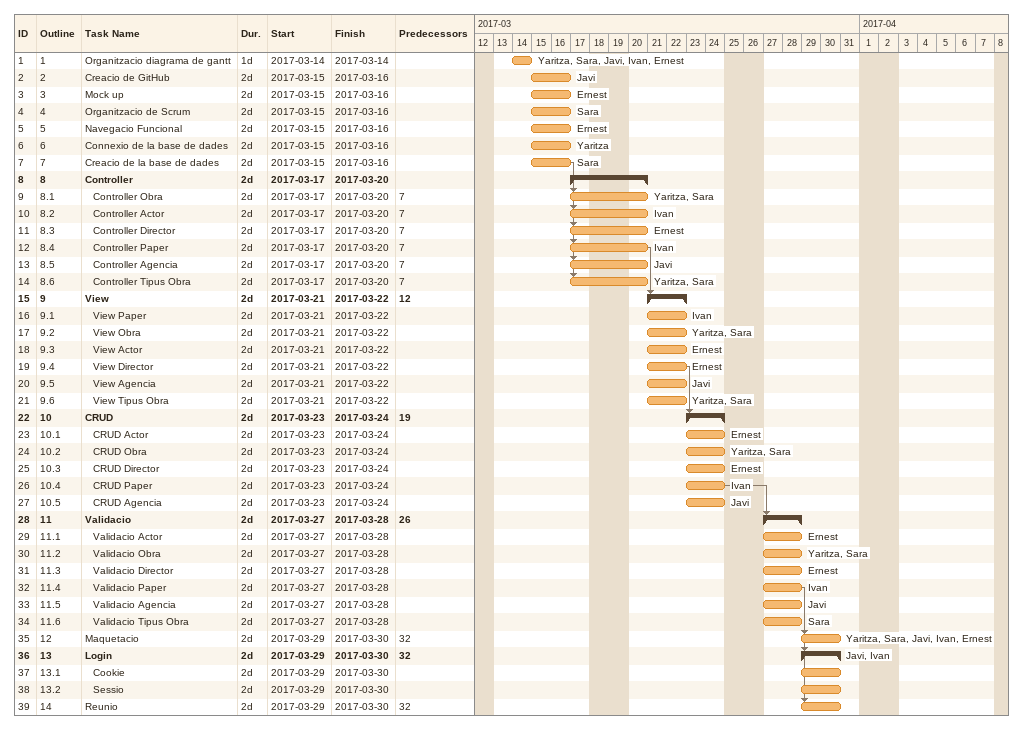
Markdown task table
| ID | WBS | Task | Duration | Start | Finish | Predecessors | Resources |
|---|---|---|---|---|---|---|---|
| 1 | 1 | Organitzacio diagrama de gantt | 1d | 2017-03-14 | 2017-03-14 |  | Yaritza, Sara, Javi, Ivan, Ernest |
| 2 | 2 | Creacio de GitHub | 2d | 2017-03-15 | 2017-03-16 |  | Javi |
| 3 | 3 | Mock up | 2d | 2017-03-15 | 2017-03-16 |  | Ernest |
| 4 | 4 | Organitzacio de Scrum | 2d | 2017-03-15 | 2017-03-16 |  | Sara |
| 5 | 5 | Navegacio Funcional | 2d | 2017-03-15 | 2017-03-16 |  | Ernest |
| 6 | 6 | Connexio de la base de dades | 2d | 2017-03-15 | 2017-03-16 |  | Yaritza |
| 7 | 7 | Creacio de la base de dades | 2d | 2017-03-15 | 2017-03-16 |  | Sara |
| 8 | 8 | **Controller** | 2d | 2017-03-17 | 2017-03-20 |  |  |
| 9 | 8.1 | Controller Obra | 2d | 2017-03-17 | 2017-03-20 | 7 | Yaritza, Sara |
| 10 | 8.2 | Controller Actor | 2d | 2017-03-17 | 2017-03-20 | 7 | Ivan |
| 11 | 8.3 | Controller Director | 2d | 2017-03-17 | 2017-03-20 | 7 | Ernest |
| 12 | 8.4 | Controller Paper | 2d | 2017-03-17 | 2017-03-20 | 7 | Ivan |
| 13 | 8.5 | Controller Agencia | 2d | 2017-03-17 | 2017-03-20 | 7 | Javi |
| 14 | 8.6 | Controller Tipus Obra | 2d | 2017-03-17 | 2017-03-20 | 7 | Yaritza, Sara |
| 15 | 9 | **View** | 2d | 2017-03-21 | 2017-03-22 | 12 |  |
| 16 | 9.1 | View Paper | 2d | 2017-03-21 | 2017-03-22 |  | Ivan |
| 17 | 9.2 | View Obra | 2d | 2017-03-21 | 2017-03-22 |  | Yaritza, Sara |
| 18 | 9.3 | View Actor | 2d | 2017-03-21 | 2017-03-22 |  | Ernest |
| 19 | 9.4 | View Director | 2d | 2017-03-21 | 2017-03-22 |  | Ernest |
| 20 | 9.5 | View Agencia | 2d | 2017-03-21 | 2017-03-22 |  | Javi |
| 21 | 9.6 | View Tipus Obra | 2d | 2017-03-21 | 2017-03-22 |  | Yaritza, Sara |
| 22 | 10 | **CRUD** | 2d | 2017-03-23 | 2017-03-24 | 19 |  |
| 23 | 10.1 | CRUD Actor | 2d | 2017-03-23 | 2017-03-24 |  | Ernest |
| 24 | 10.2 | CRUD Obra | 2d | 2017-03-23 | 2017-03-24 |  | Yaritza, Sara |
| 25 | 10.3 | CRUD Director | 2d | 2017-03-23 | 2017-03-24 |  | Ernest |
| 26 | 10.4 | CRUD Paper | 2d | 2017-03-23 | 2017-03-24 |  | Ivan |
| 27 | 10.5 | CRUD Agencia | 2d | 2017-03-23 | 2017-03-24 |  | Javi |
| 28 | 11 | **Validacio** | 2d | 2017-03-27 | 2017-03-28 | 26 |  |
| 29 | 11.1 | Validacio Actor | 2d | 2017-03-27 | 2017-03-28 |  | Ernest |
| 30 | 11.2 | Validacio Obra | 2d | 2017-03-27 | 2017-03-28 |  | Yaritza, Sara |
| 31 | 11.3 | Validacio Director | 2d | 2017-03-27 | 2017-03-28 |  | Ernest |
| 32 | 11.4 | Validacio Paper | 2d | 2017-03-27 | 2017-03-28 |  | Ivan |
| 33 | 11.5 | Validacio Agencia | 2d | 2017-03-27 | 2017-03-28 |  | Javi |
| 34 | 11.6 | Validacio Tipus Obra | 2d | 2017-03-27 | 2017-03-28 |  | Sara |
| 35 | 12 | Maquetacio | 2d | 2017-03-29 | 2017-03-30 | 32 | Yaritza, Sara, Javi, Ivan, Ernest |
| 36 | 13 | **Login** | 2d | 2017-03-29 | 2017-03-30 | 32 | Javi, Ivan |
| 37 | 13.1 | Cookie | 2d | 2017-03-29 | 2017-03-30 |  |  |
| 38 | 13.2 | Sessio | 2d | 2017-03-29 | 2017-03-30 |  |  |
| 39 | 14 | Reunio | 2d | 2017-03-29 | 2017-03-30 | 32 |  |
